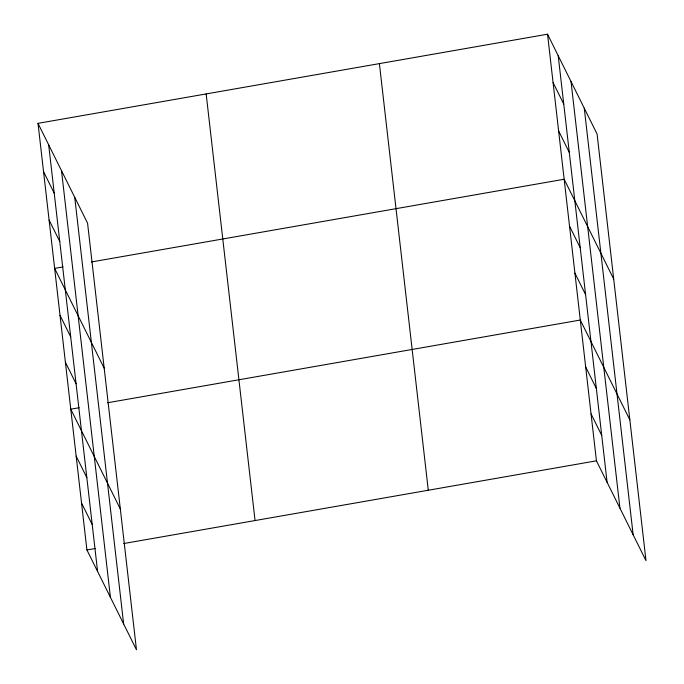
<?xml version="1.0" encoding="UTF-8"?>
<svg xmlns="http://www.w3.org/2000/svg" width="684" height="684" viewBox="0 0 684 684"><rect width="100%" height="100%" fill="white"/><g stroke="black" fill="none" stroke-linecap="round" stroke-linejoin="round"><path stroke-width="1.03" d="M38.013 123.351L87.569 223.181L136.467 649.8L86.919 549.97L38.013 123.351L547.533 34.2L597.081 134.03L645.987 560.649L596.431 460.819L547.533 34.2M63.048 266.931L54.643 268.402L104.199 368.231M91.425 261.963L564.155 179.251L613.71 279.081M79.182 407.715L70.777 409.186L120.333 509.016M107.559 402.756L580.297 320.035L629.844 419.865M86.919 549.97L95.324 548.5M123.693 543.541L596.431 460.819M553.074 82.55L563.744 104.045M558.614 130.9L569.285 152.395M569.533 226.182L580.203 247.676M574.911 273.113L585.581 294.607M585.675 366.966L596.345 388.461M591.053 413.897L601.723 435.392M43.554 171.701L54.233 193.196M49.103 220.051L59.773 241.546M60.021 315.333L70.691 336.827M65.399 362.263L76.069 383.758M76.155 456.117L86.825 477.612M81.533 503.048L92.212 524.543M584.256 108.175L633.153 534.803M571.029 81.541L619.935 508.169M558.204 55.695L607.101 482.323M379.389 63.621L428.287 490.24M206.158 93.93L255.055 520.55M74.736 197.325L123.642 623.953M61.517 170.701L110.415 597.32M48.684 144.846L97.59 571.473"/></g></svg>
